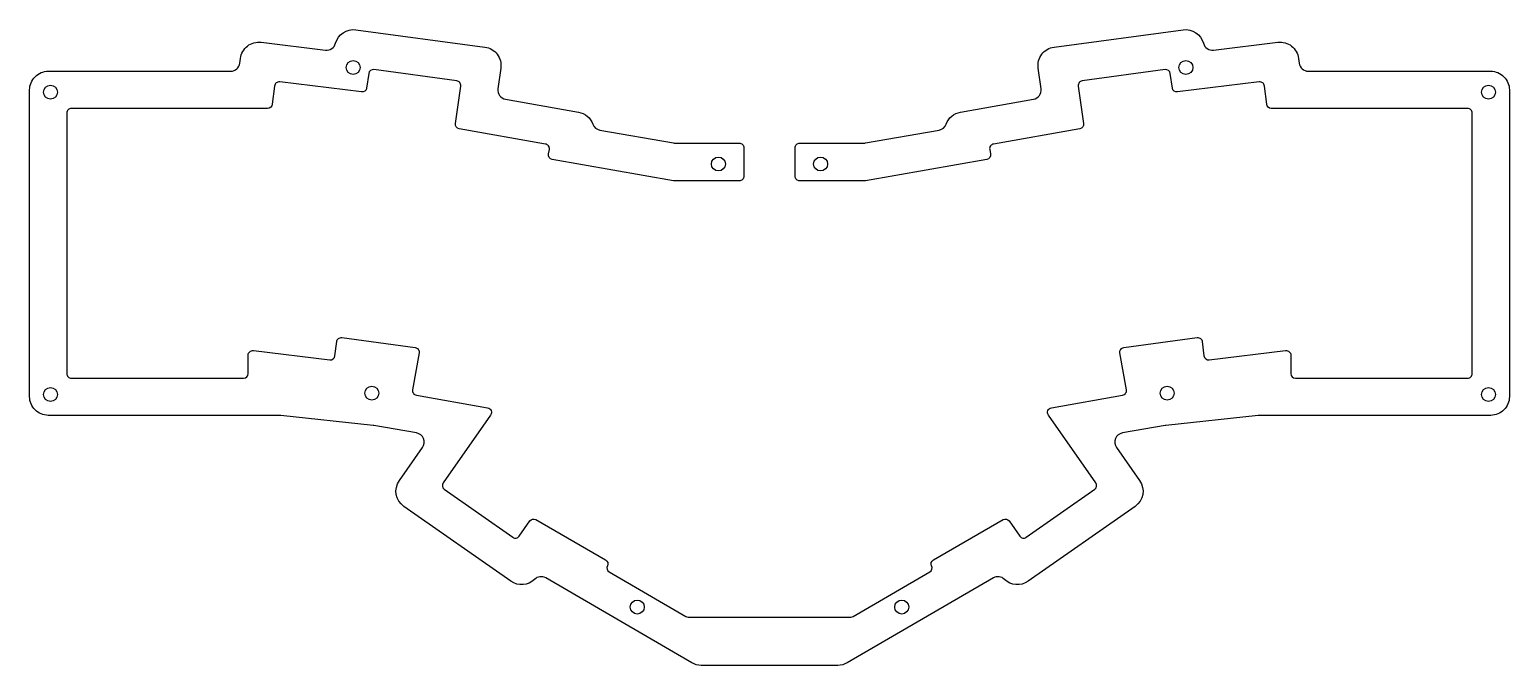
# Model space of a CAD drawing. Header units: millimetres. Extents: x -55 to 264, y 15 to 152.
import ezdxf

# ---------------------------------------------------------------- set-up
doc = ezdxf.new("R2010")
doc.units = ezdxf.units.MM
doc.layers.get('0').update_dxf_attribs({"linetype": 'CONTINUOUS'})

msp = doc.modelspace()

# ---------------------------------------------------------------- linework, layer by layer
msp.add_lwpolyline([(99.22, 120.08, -0.414214), (98.22, 119.08), (84.24, 119.08, -0.043648), (84.06, 119.1), (57.99, 123.69, -0.414198), (57.18, 124.85), (57.36, 125.84, 0.414218), (56.54, 126.99), (37.97, 130.27, -0.404033), (37.15, 131.39), (38.29, 139.47, 0.415777), (37.43, 140.6), (19.59, 143.01, 0.412652), (18.47, 142.16), (18.03, 139.05, -0.409142), (16.92, 138.2), (-0.68, 140.36, 0.414245), (-1.79, 139.49), (-2.28, 135.55, -0.378894), (-3.27, 134.67), (-45.51, 134.67, 0.414214), (-46.51, 133.67), (-46.51, 77.57, 0.414214), (-45.51, 76.57), (-8.46, 76.57, 0.414203), (-7.46, 77.57), (-7.46, 81.53, -0.450459), (-6.34, 82.52), (10.1, 80.5, 0.41409), (11.22, 81.37), (11.6, 84.44, -0.417612), (12.72, 85.31), (28.48, 83.18, -0.426048), (29.33, 82.02), (27.92, 74.06, 0.414218), (28.73, 72.9), (44.07, 70.2, -0.548642), (44.72, 68.64), (34.49, 54.03, 0.414189), (34.74, 52.64), (49.48, 42.31, 0.414225), (50.87, 42.56), (53.15, 45.82, -0.388892), (54.47, 46.11), (69.47, 37.45, -0.394378), (69.86, 36.15, 0.393505), (70.26, 34.84), (86.71, 25.27, 0.132432), (87.22, 25.14), (122.27, 25.14, 0.132432), (122.77, 25.27), (139.22, 34.84, 0.393505), (139.62, 36.15, -0.394378), (140.02, 37.45), (155.01, 46.11, -0.388892), (156.33, 45.82), (158.61, 42.56, 0.414225), (160, 42.31), (174.75, 52.64, 0.414189), (174.99, 54.03), (164.76, 68.64, -0.548642), (165.41, 70.2), (180.75, 72.9, 0.414218), (181.56, 74.06), (180.16, 82.02, -0.426048), (181.01, 83.18), (196.76, 85.31, -0.417612), (197.89, 84.44), (198.26, 81.37, 0.41409), (199.38, 80.5), (215.82, 82.52, -0.450459), (216.94, 81.53), (216.94, 77.57, 0.414203), (217.94, 76.57), (254.99, 76.57, 0.414214), (255.99, 77.57), (255.99, 133.67, 0.414214), (254.99, 134.67), (212.75, 134.67, -0.378894), (211.76, 135.55), (211.28, 139.49, 0.414245), (210.16, 140.36), (192.56, 138.2, -0.409142), (191.45, 139.05), (191.01, 142.16, 0.412652), (189.89, 143.01), (172.05, 140.6, 0.415777), (171.2, 139.47), (172.33, 131.39, -0.404033), (171.51, 130.27), (152.94, 126.99, 0.414218), (152.13, 125.84), (152.3, 124.85, -0.414198), (151.49, 123.69), (125.42, 119.1, -0.043648), (125.25, 119.08), (111.27, 119.08, -0.414214), (110.27, 120.08), (110.27, 126.19, -0.414214), (111.27, 127.19), (125.07, 127.19, 0.043648), (125.42, 127.22), (141.24, 130.01, 0.268074), (142.77, 131.29, -0.268093), (145.84, 133.87), (161.57, 136.64, 0.404033), (163.2, 138.89), (162.57, 143.34, -0.415777), (166, 147.86), (193.75, 151.6, -0.377183), (198.15, 148.68, 0.373757), (200.32, 147.21), (214.15, 148.91, -0.414245), (218.61, 145.43), (218.73, 144.43, 0.378894), (220.72, 142.67), (259.99, 142.67, -0.414214), (263.99, 138.67), (263.99, 72.57, -0.414214), (259.99, 68.57), (210.11, 68.57, 0.02701), (209.89, 68.56), (190.05, 66.41, 0.016601), (189.92, 66.39), (180.71, 64.77, 0.548642), (179.42, 61.65), (184.41, 54.52, -0.414189), (183.43, 48.95), (160.41, 32.83, -0.360725), (155.32, 33.25, 0.337103), (152.92, 33.55), (121.46, 15.26, -0.132432), (119.45, 14.72), (90.03, 14.72, -0.132432), (88.02, 15.26), (56.57, 33.55, 0.337103), (54.16, 33.25, -0.360725), (49.07, 32.83), (26.05, 48.95, -0.414189), (25.07, 54.52), (30.06, 61.65, 0.548642), (28.77, 64.77), (19.57, 66.39, 0.016601), (19.43, 66.41), (-0.41, 68.56, 0.02701), (-0.62, 68.57), (-50.51, 68.57, -0.414214), (-54.51, 72.57), (-54.51, 138.67, -0.414214), (-50.51, 142.67), (-11.23, 142.67, 0.378894), (-9.25, 144.43), (-9.13, 145.43, -0.414245), (-4.67, 148.91), (9.16, 147.21, 0.373757), (11.34, 148.68, -0.377183), (15.74, 151.6), (43.48, 147.86, -0.415777), (46.91, 143.34), (46.28, 138.89, 0.404033), (47.92, 136.64), (63.65, 133.87, -0.268093), (66.71, 131.29, 0.268074), (68.24, 130.01), (84.06, 127.22, 0.043648), (84.41, 127.19), (98.22, 127.19, -0.414214), (99.22, 126.19)], format="xyb", close=True)
for centre in [(15.12, 143.46), (194.37, 143.46), (-50.01, 138.17), (259.49, 138.17), (93.74, 122.69), (115.74, 122.69), (-50.01, 73.07), (19.14, 73.35), (190.34, 73.35), (259.49, 73.07), (76.28, 27.29), (133.2, 27.29)]:
    msp.add_circle(centre, 1.5)

doc.saveas('drawing.dxf')
